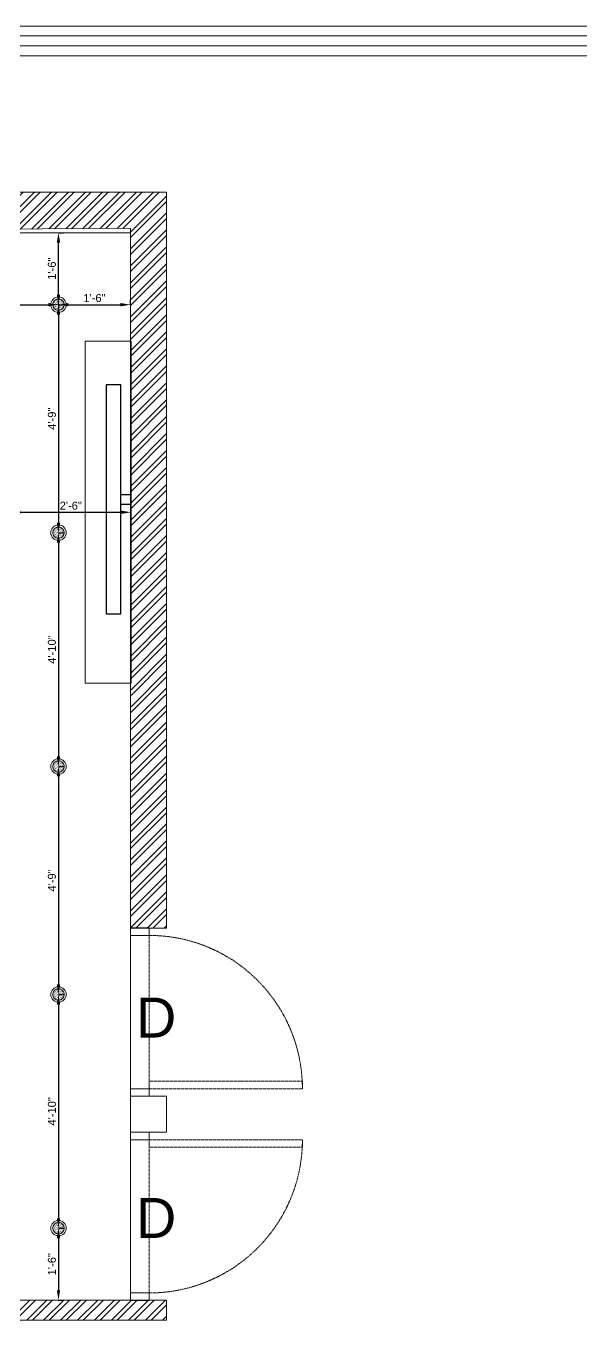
# Model space of a CAD drawing. Header units: inches. Extents: x 213 to 17763, y -4830 to 1802.
# Drawn here: x 6332.1 to 6470.8, y -1036.2 to -710.1 of the extents above; entities that cross this region are included whole.
import ezdxf

# ---------------------------------------------------------------- set-up
doc = ezdxf.new("R2010")
doc.units = ezdxf.units.IN
doc.header["$MEASUREMENT"] = 0
for name, pattern in [('ACAD_ISO02W100', [15, 12, -3]), ('AUDIT_D_060311083008-3', [0]), ('DASHED2', [0.375, 0.25, -0.125]), ('HIDDEN', [0.375, 0.25, -0.125])]:
    doc.linetypes.add(name, pattern=pattern)
for name, color, linetype in [('.', 30, 'Continuous'), ('6.text', 6, 'Continuous'), ('A-DOOR', 251, 'AUDIT_D_060311083008-3'), ('A-Door-Frame', 1, 'Continuous'), ('A-Door-Swing', 8, 'HIDDEN'), ('furn', 28, 'Continuous'), ('PDF2_0', 7, 'Continuous')]:
    doc.layers.add(name, color=color, linetype=linetype)
doc.layers.add('PDF2_MK. KITCHEN ESSENTAILS', color=7, linetype='Continuous', true_color=0x767676)
doc.layers.add('ROD', color=7, linetype='Continuous', lineweight=9)
doc.styles.add('Arial', font='arial.ttf', dxfattribs={"height": 10})
doc.styles.get("Standard").update_dxf_attribs({"font": 'arial.ttf'})
doc.dimstyles.new('ISO-25', dxfattribs={"dimtxt": 4.5, "dimasz": 2.5, "dimexe": 1.25, "dimexo": 0.625, "dimtad": 1, "dimdec": 0, "dimlunit": 4, "dimtxsty": 'Standard', "dimcen": 2.5, "dimadec": 0, "dimazin": 0, "dimtfac": 1, "dimtdec": 0, "dimtmove": 0, "dimatfit": 3, "dimfxl": 1, "dimarcsym": 0})

# ---------------------------------------------------------------- blocks, each defined once
blk = doc.blocks.new('etruyteu')
at = {"layer": 'furn', "color": 254}
for p, q in [((46569.76, -93185.41), (46569.76, -93137.7)), ((46569.76, -93137.7), (46572.79, -93137.7)), ((46572.79, -93137.7), (46572.79, -93185.41)), ((46569.76, -93160.55), (46567.74, -93160.55)), ((46567.74, -93160.55), (46567.74, -93162.57)), ((46569.76, -93162.57), (46567.74, -93162.57)), ((46572.79, -93185.41), (46569.76, -93185.41))]:
    blk.add_line(p, q, dxfattribs=at)
blk = doc.blocks.new('*U34')
at = {"layer": 'A-Door-Frame', "lineweight": 5}
for p, q in [((0, -100), (0, 0)), ((900, -100), (900, 0))]:
    blk.add_line(p, q, dxfattribs=at)
for points in [[(0, -100), (40, -100), (40, 0), (0, 0)], [(900, -100), (860, -100), (860, 0), (900, 0)]]:
    blk.add_lwpolyline(points, dxfattribs=at)
at = {"layer": 'A-Door-Swing', "linetype": 'DASHED2', "lineweight": 5}
blk.add_line((47.3, 0), (867.3, 0), dxfattribs=at)
blk.add_lwpolyline([(40, 0), (40, 820), (80, 820), (80, 0)], close=True, dxfattribs=at)
blk.add_arc((40, 0), 820, 360, 90, dxfattribs=at)
blk = doc.blocks.new('*D695')
at = {"color": 0, "linetype": 'ACAD_ISO02W100', "lineweight": -2, "transparency": 16777216}
for p, q in [((6275.2, -779.72), (6275.2, -778.47)), ((6340.19, -779.72), (6340.19, -778.47))]:
    blk.add_line(p, q, dxfattribs=at)
at = {"color": 0, "linetype": 'AUDIT_D_060311083008-3', "lineweight": -2, "transparency": 16777216}
blk.add_line((6277.7, -779.72), (6337.69, -779.72), dxfattribs=at)
at = {"color": 0, "transparency": 16777216}
for points in [[(6277.7, -779.3), (6277.7, -780.13), (6275.2, -779.72)], [(6337.69, -779.3), (6337.69, -780.13), (6340.19, -779.72)]]:
    blk.add_solid(points, dxfattribs=at)
at = {"layer": 'Defpoints', "color": 0, "transparency": 16777216}
for p in [(6275.2, -779.72), (6340.19, -779.72), (6340.19, -779.72)]:
    blk.add_point(p, dxfattribs=at)
at = {"color": 0, "lineweight": 5, "transparency": 16777216, "insert": (6307.7, -778.08), "char_height": 2, "attachment_point": 5}
blk.add_mtext('5\'-5"', dxfattribs=at)
blk = doc.blocks.new('*D696')
at = {"color": 0, "linetype": 'ACAD_ISO02W100', "lineweight": -2, "transparency": 16777216}
for p, q in [((6340.19, -779.72), (6341.44, -779.72)), ((6340.19, -836.72), (6341.44, -836.72))]:
    blk.add_line(p, q, dxfattribs=at)
at = {"color": 0, "linetype": 'AUDIT_D_060311083008-3', "lineweight": -2, "transparency": 16777216}
blk.add_line((6340.19, -782.22), (6340.19, -834.22), dxfattribs=at)
at = {"color": 0, "transparency": 16777216}
for points in [[(6339.77, -782.22), (6340.61, -782.22), (6340.19, -779.72)], [(6339.77, -834.22), (6340.61, -834.22), (6340.19, -836.72)]]:
    blk.add_solid(points, dxfattribs=at)
at = {"layer": 'Defpoints', "color": 0, "transparency": 16777216}
for p in [(6340.19, -779.72), (6340.19, -836.72), (6340.19, -836.72)]:
    blk.add_point(p, dxfattribs=at)
at = {"color": 0, "lineweight": 5, "transparency": 16777216, "insert": (6338.55, -808.22), "char_height": 2, "attachment_point": 5, "rotation": 90}
blk.add_mtext('4\'-9"', dxfattribs=at)
blk = doc.blocks.new('*D697')
at = {"color": 0, "linetype": 'ACAD_ISO02W100', "lineweight": -2, "transparency": 16777216}
for p, q in [((6340.19, -836.72), (6341.44, -836.72)), ((6340.19, -895.15), (6341.44, -895.15))]:
    blk.add_line(p, q, dxfattribs=at)
at = {"color": 0, "linetype": 'AUDIT_D_060311083008-3', "lineweight": -2, "transparency": 16777216}
blk.add_line((6340.19, -839.22), (6340.19, -892.65), dxfattribs=at)
at = {"color": 0, "transparency": 16777216}
for points in [[(6339.77, -839.22), (6340.61, -839.22), (6340.19, -836.72)], [(6339.77, -892.65), (6340.61, -892.65), (6340.19, -895.15)]]:
    blk.add_solid(points, dxfattribs=at)
at = {"layer": 'Defpoints', "color": 0, "transparency": 16777216}
for p in [(6340.19, -836.72), (6340.19, -895.15), (6340.19, -895.15)]:
    blk.add_point(p, dxfattribs=at)
at = {"color": 0, "lineweight": 5, "transparency": 16777216, "insert": (6338.55, -865.93), "char_height": 2, "attachment_point": 5, "rotation": 90}
blk.add_mtext('4\'-10"', dxfattribs=at)
blk = doc.blocks.new('*D698')
at = {"color": 0, "linetype": 'ACAD_ISO02W100', "lineweight": -2, "transparency": 16777216}
for p, q in [((6340.19, -895.15), (6341.44, -895.15)), ((6340.19, -952.15), (6341.44, -952.15))]:
    blk.add_line(p, q, dxfattribs=at)
at = {"color": 0, "linetype": 'AUDIT_D_060311083008-3', "lineweight": -2, "transparency": 16777216}
blk.add_line((6340.19, -897.65), (6340.19, -949.65), dxfattribs=at)
at = {"color": 0, "transparency": 16777216}
for points in [[(6339.77, -897.65), (6340.61, -897.65), (6340.19, -895.15)], [(6339.77, -949.65), (6340.61, -949.65), (6340.19, -952.15)]]:
    blk.add_solid(points, dxfattribs=at)
at = {"layer": 'Defpoints', "color": 0, "transparency": 16777216}
for p in [(6340.19, -895.15), (6340.19, -952.15), (6340.19, -952.15)]:
    blk.add_point(p, dxfattribs=at)
at = {"color": 0, "lineweight": 5, "transparency": 16777216, "insert": (6338.55, -923.65), "char_height": 2, "attachment_point": 5, "rotation": 90}
blk.add_mtext('4\'-9"', dxfattribs=at)
blk = doc.blocks.new('*D699')
at = {"color": 0, "linetype": 'ACAD_ISO02W100', "lineweight": -2, "transparency": 16777216}
for p, q in [((6340.19, -952.15), (6341.44, -952.15)), ((6340.19, -1010.57), (6341.44, -1010.57))]:
    blk.add_line(p, q, dxfattribs=at)
at = {"color": 0, "linetype": 'AUDIT_D_060311083008-3', "lineweight": -2, "transparency": 16777216}
blk.add_line((6340.19, -954.65), (6340.19, -1008.07), dxfattribs=at)
at = {"color": 0, "transparency": 16777216}
for points in [[(6339.77, -954.65), (6340.61, -954.65), (6340.19, -952.15)], [(6339.77, -1008.07), (6340.61, -1008.07), (6340.19, -1010.57)]]:
    blk.add_solid(points, dxfattribs=at)
at = {"layer": 'Defpoints', "color": 0, "transparency": 16777216}
for p in [(6340.19, -952.15), (6340.19, -1010.57), (6340.19, -1010.57)]:
    blk.add_point(p, dxfattribs=at)
at = {"color": 0, "lineweight": 5, "transparency": 16777216, "insert": (6338.55, -981.36), "char_height": 2, "attachment_point": 5, "rotation": 90}
blk.add_mtext('4\'-10"', dxfattribs=at)
blk = doc.blocks.new('*D700')
at = {"color": 0, "linetype": 'ACAD_ISO02W100', "lineweight": -2, "transparency": 16777216}
for p, q in [((6340.19, -1010.57), (6341.44, -1010.57)), ((6340.19, -1028.57), (6341.44, -1028.57))]:
    blk.add_line(p, q, dxfattribs=at)
at = {"color": 0, "linetype": 'AUDIT_D_060311083008-3', "lineweight": -2, "transparency": 16777216}
blk.add_line((6340.19, -1013.07), (6340.19, -1026.07), dxfattribs=at)
at = {"color": 0, "transparency": 16777216}
for points in [[(6339.77, -1013.07), (6340.61, -1013.07), (6340.19, -1010.57)], [(6339.77, -1026.07), (6340.61, -1026.07), (6340.19, -1028.57)]]:
    blk.add_solid(points, dxfattribs=at)
at = {"layer": 'Defpoints', "color": 0, "transparency": 16777216}
for p in [(6340.19, -1010.57), (6340.19, -1028.57), (6340.19, -1028.57)]:
    blk.add_point(p, dxfattribs=at)
at = {"color": 0, "lineweight": 5, "transparency": 16777216, "insert": (6338.55, -1019.57), "char_height": 2, "attachment_point": 5, "rotation": 90}
blk.add_mtext('1\'-6"', dxfattribs=at)
blk = doc.blocks.new('*D701')
at = {"color": 0, "linetype": 'ACAD_ISO02W100', "lineweight": -2, "transparency": 16777216}
for p, q in [((6358.19, -779.72), (6358.19, -778.47)), ((6340.19, -779.72), (6340.19, -780.97))]:
    blk.add_line(p, q, dxfattribs=at)
at = {"color": 0, "linetype": 'AUDIT_D_060311083008-3', "lineweight": -2, "transparency": 16777216}
blk.add_line((6342.69, -779.72), (6355.69, -779.72), dxfattribs=at)
at = {"color": 0, "transparency": 16777216}
for points in [[(6342.69, -779.3), (6342.69, -780.13), (6340.19, -779.72)], [(6355.69, -779.3), (6355.69, -780.13), (6358.19, -779.72)]]:
    blk.add_solid(points, dxfattribs=at)
at = {"layer": 'Defpoints', "color": 0, "transparency": 16777216}
for p in [(6340.19, -779.72), (6358.19, -779.72), (6358.19, -779.72)]:
    blk.add_point(p, dxfattribs=at)
at = {"color": 0, "lineweight": 5, "transparency": 16777216, "insert": (6349.19, -778.07), "char_height": 2, "attachment_point": 5}
blk.add_mtext('1\'-6"', dxfattribs=at)
blk = doc.blocks.new('*D703')
at = {"color": 0, "linetype": 'ACAD_ISO02W100', "lineweight": -2, "transparency": 16777216}
for p, q in [((6340.19, -761.72), (6341.44, -761.72)), ((6340.19, -779.72), (6341.44, -779.72))]:
    blk.add_line(p, q, dxfattribs=at)
at = {"color": 0, "linetype": 'AUDIT_D_060311083008-3', "lineweight": -2, "transparency": 16777216}
blk.add_line((6340.19, -777.22), (6340.19, -764.22), dxfattribs=at)
at = {"color": 0, "transparency": 16777216}
for points in [[(6339.77, -764.22), (6340.61, -764.22), (6340.19, -761.72)], [(6339.77, -777.22), (6340.61, -777.22), (6340.19, -779.72)]]:
    blk.add_solid(points, dxfattribs=at)
at = {"layer": 'Defpoints', "color": 0, "transparency": 16777216}
for p in [(6340.19, -761.72), (6340.19, -761.72), (6340.19, -779.72)]:
    blk.add_point(p, dxfattribs=at)
at = {"color": 0, "lineweight": 5, "transparency": 16777216, "insert": (6338.55, -770.72), "char_height": 2, "attachment_point": 5, "rotation": 90}
blk.add_mtext('1\'-6"', dxfattribs=at)
blk = doc.blocks.new('*D706')
at = {"color": 0, "linetype": 'ACAD_ISO02W100', "lineweight": -2, "transparency": 16777216}
for p, q in [((6328.19, -831.63), (6328.19, -830.36)), ((6358.34, -831.61), (6358.34, -830.36))]:
    blk.add_line(p, q, dxfattribs=at)
at = {"color": 0, "linetype": 'AUDIT_D_060311083008-3', "lineweight": -2, "transparency": 16777216}
blk.add_line((6330.69, -831.61), (6355.84, -831.61), dxfattribs=at)
at = {"color": 0, "transparency": 16777216}
for points in [[(6330.69, -831.2), (6330.69, -832.03), (6328.19, -831.61)], [(6355.84, -831.2), (6355.84, -832.03), (6358.34, -831.61)]]:
    blk.add_solid(points, dxfattribs=at)
at = {"layer": 'Defpoints', "color": 0, "transparency": 16777216}
for p in [(6358.34, -831.61), (6358.34, -831.61), (6328.19, -832.25)]:
    blk.add_point(p, dxfattribs=at)
at = {"color": 0, "lineweight": 5, "transparency": 16777216, "insert": (6343.27, -829.97), "char_height": 2, "attachment_point": 5}
blk.add_mtext('2\'-6"', dxfattribs=at)

msp = doc.modelspace()

# ---------------------------------------------------------------- hatches: boundary and pattern name
at = {"layer": '.', "lineweight": 5}
h = msp.add_hatch(dxfattribs=at)
h.set_pattern_fill('ANSI32', color=1, scale=8)
h.set_pattern_definition([(45, (-792.9553, -776.5738), (-2.1213203, 2.1213203), []), (45, (-791.541, -776.5738), (-2.1213203, 2.1213203), [])])
h.paths.add_polyline_path([(6367.19, -751.57), (6313.68, -751.57), (6313.68, -760.92), (6358.19, -760.63), (6358.19, -788.86), (6358.34, -788.86), (6358.34, -874.36), (6358.19, -935.52), (6362.86, -935.52), (6367.19, -935.57)])
h.paths.add_polyline_path([(6192.19, -795.51), (6191.95, -792.9), (6191.78, -791.34), (6191.73, -789.07), (6191.78, -786.8), (6191.95, -785.24), (6192.19, -782.64), (6192.19, -761.72), (6238.71, -760.92), (6238.71, -752.38), (6182.3, -752.76), (6183.19, -885.57), (6183.19, -902.62), (6192.19, -902.62)])
h.paths.add_polyline_path([(6189.19, -987.57), (6192.19, -987.57), (6192.19, -978.57), (6192.19, -944.12), (6183.19, -944.12), (6183.19, -1033.57), (6273.19, -1033.57), (6278.19, -1033.57), (6367.19, -1033.57), (6367.19, -1028.57), (6362.86, -1028.57), (6362.86, -1028.63), (6358.19, -1028.63), (6189.19, -1028.57)])
h.paths.add_polyline_path([(6261.06, -1028.57), (6295.32, -1028.57), (6295.29, -1028.57), (6261.03, -1028.57)], flags=17)
at = {"lineweight": 5}
h = msp.add_hatch(dxfattribs=at)
h.set_pattern_fill('AR-SAND', color=5, scale=0.2)
h.set_pattern_definition([(37.5, (-119599.33845, -239100.8243), (-0.01259867162, 0.3853647538), [0, -0.304, 0, -0.34, 0, -0.325]), (7.5, (-119599.33845, -239100.8243), (0.3539553411, 0.564429213), [0, -0.164, 0, -0.274, 0, -0.105]), (327.5, (-119599.58445, -239100.8243), (0.62282837235, 0.0011318107), [0, -0.1, 0, -0.36, 0, -0.47]), (317.5, (-119599.58445, -239100.8243), (0.6012253209, 0.175535113), [0, -0.05, 0, -0.236, 0, -0.27])])
h.paths.add_polyline_path([(6341.62, -779.72, -1), (6338.76, -779.72, -1)])
h = msp.add_hatch(dxfattribs=at)
h.set_pattern_fill('AR-SAND', color=5, scale=0.2)
h.set_pattern_definition([(37.5, (-119599.33845, -239157.8243), (-0.01259867162, 0.3853647538), [0, -0.304, 0, -0.34, 0, -0.325]), (7.5, (-119599.33845, -239157.8243), (0.3539553411, 0.564429213), [0, -0.164, 0, -0.274, 0, -0.105]), (327.5, (-119599.58445, -239157.8243), (0.62282837235, 0.0011318107), [0, -0.1, 0, -0.36, 0, -0.47]), (317.5, (-119599.58445, -239157.8243), (0.6012253209, 0.175535113), [0, -0.05, 0, -0.236, 0, -0.27])])
h.paths.add_polyline_path([(6341.62, -836.72, -1), (6338.76, -836.72, -1)])
h = msp.add_hatch(dxfattribs=at)
h.set_pattern_fill('AR-SAND', color=5, scale=0.2)
h.set_pattern_definition([(37.5, (-119599.33845, -239216.25256), (-0.01259867162, 0.3853647538), [0, -0.304, 0, -0.34, 0, -0.325]), (7.5, (-119599.33845, -239216.25256), (0.3539553411, 0.564429213), [0, -0.164, 0, -0.274, 0, -0.105]), (327.5, (-119599.58445, -239216.25256), (0.62282837235, 0.0011318107), [0, -0.1, 0, -0.36, 0, -0.47]), (317.5, (-119599.58445, -239216.25256), (0.6012253209, 0.175535113), [0, -0.05, 0, -0.236, 0, -0.27])])
h.paths.add_polyline_path([(6341.62, -895.15, -1), (6338.76, -895.15, -1)])
h = msp.add_hatch(dxfattribs=at)
h.set_pattern_fill('AR-SAND', color=5, scale=0.2)
h.set_pattern_definition([(37.5, (-119599.33845, -239273.25256), (-0.01259867162, 0.3853647538), [0, -0.304, 0, -0.34, 0, -0.325]), (7.5, (-119599.33845, -239273.25256), (0.3539553411, 0.564429213), [0, -0.164, 0, -0.274, 0, -0.105]), (327.5, (-119599.58445, -239273.25256), (0.62282837235, 0.0011318107), [0, -0.1, 0, -0.36, 0, -0.47]), (317.5, (-119599.58445, -239273.25256), (0.6012253209, 0.175535113), [0, -0.05, 0, -0.236, 0, -0.27])])
h.paths.add_polyline_path([(6341.62, -952.15, -1), (6338.76, -952.15, -1)])
h = msp.add_hatch(dxfattribs=at)
h.set_pattern_fill('AR-SAND', color=5, scale=0.2)
h.set_pattern_definition([(37.5, (-119599.33845, -239331.68082), (-0.01259867162, 0.3853647538), [0, -0.304, 0, -0.34, 0, -0.325]), (7.5, (-119599.33845, -239331.6808), (0.3539553411, 0.564429213), [0, -0.164, 0, -0.274, 0, -0.105]), (327.5, (-119599.58445, -239331.68082), (0.62282837235, 0.0011318107), [0, -0.1, 0, -0.36, 0, -0.47]), (317.5, (-119599.58445, -239331.6808), (0.6012253209, 0.175535113), [0, -0.05, 0, -0.236, 0, -0.27])])
h.paths.add_polyline_path([(6341.62, -1010.57, -1), (6338.76, -1010.57, -1)])

# ---------------------------------------------------------------- linework, layer by layer
for p in [(6367.19, -977.57), (6358.19, -986.57)]:
    msp.add_line(p, (6367.19, -986.57), dxfattribs=at)
msp.add_lwpolyline([(6192.21, -761.72), (6358.19, -761.72), (6358.19, -1028.57), (6192.21, -1028.57)], close=True, dxfattribs=at)
at = {"color": 5, "lineweight": 5}
for centre, radius in [((6340.19, -779.72), 1.93), ((6340.19, -779.72), 1.43), ((6340.19, -836.72), 1.93), ((6340.19, -836.72), 1.43), ((6340.19, -895.15), 1.93), ((6340.19, -895.15), 1.43), ((6340.19, -952.15), 1.93), ((6340.19, -952.15), 1.43), ((6340.19, -1010.57), 1.93), ((6340.19, -1010.57), 1.43)]:
    msp.add_circle(centre, radius, dxfattribs=at)
at = {"layer": 'PDF2_0', "lineweight": 5}
msp.add_lwpolyline([(6752.67, -1292.57), (6080.53, -1292.57), (6080.53, -710.08), (6902.03, -710.08), (6902.03, -1143.22, -0.414214)], format="xyb", close=True, dxfattribs=at)
for points in [[(6752.67, -1290.1), (6083, -1290.1), (6083, -712.55), (6899.56, -712.55), (6899.56, -1143.22, -0.414214), (6752.67, -1290.1)], [(6752.67, -1287.61), (6085.49, -1287.61), (6085.49, -715.04), (6897.07, -715.04), (6897.07, -1143.22, -0.414214), (6752.67, -1287.61)]]:
    msp.add_lwpolyline(points, format="xyb", dxfattribs=at)
msp.add_lwpolyline([(6087.98, -717.53), (6757.41, -717.53), (6757.41, -1269.45), (6087.98, -1269.45)], close=True, dxfattribs=at)
at = {"layer": 'PDF2_MK. KITCHEN ESSENTAILS', "lineweight": 5}
msp.add_lwpolyline([(6087.98, -1269.45), (6757.41, -1269.45), (6757.41, -717.53), (6087.98, -717.53)], close=True, dxfattribs=at)
at = {"layer": 'ROD', "lineweight": 5}
for p, q in [((6367.19, -751.57), (6313.68, -751.57)), ((6367.19, -935.57), (6367.19, -751.57)), ((6313.68, -760.92), (6358.19, -760.63)), ((6358.19, -760.63), (6358.19, -935.57)), ((6358.19, -935.57), (6367.19, -935.57)), ((6358.19, -977.57), (6358.19, -986.57)), ((6367.19, -977.57), (6358.19, -977.57)), ((6189.19, -1028.57), (6367.19, -1028.57)), ((6358.19, -1028.57), (6367.19, -1028.57)), ((6367.19, -1033.57), (6367.19, -1028.57)), ((6278.19, -1033.57), (6367.19, -1033.57))]:
    msp.add_line(p, q, dxfattribs=at)
at = {"layer": 'ROD', "color": 254, "lineweight": 5}
msp.add_lwpolyline([(6358.34, -874.36), (6358.34, -788.86), (6346.87, -788.86), (6346.87, -874.36)], close=True, dxfattribs=at)
at = {"layer": 'ROD', "lineweight": 5}
msp.add_lwpolyline([(6358.19, -1033.57), (6367.19, -1033.57)], dxfattribs=at)

# ---------------------------------------------------------------- block references
at = {"layer": 'A-DOOR', "lineweight": 5, "yscale": 0.04672722581929388, "zscale": 0.04672722581929388, "rotation": 270}
for p, xscale in [((6362.86, -977.57), -0.04672722581929388), ((6362.86, -986.57), 0.04672722581929388)]:
    msp.add_blockref('*U34', p, dxfattribs=dict(at, xscale=xscale))
at = {"layer": 'ROD', "color": 254, "lineweight": 5, "xscale": -1.2, "yscale": 1.2, "zscale": 1.2}
msp.add_blockref('etruyteu', (62239.48, 110965.51), dxfattribs=at)

# ---------------------------------------------------------------- texts
at = {"layer": '6.text', "lineweight": 5, "char_height": 10, "attachment_point": 1, "style": 'Arial'}
for insert in [(6359.56, -952.91), (6359.56, -1003)]:
    msp.add_mtext_dynamic_manual_height_columns('D', width=9, gutter_width=45, heights=[0], dxfattribs=dict(at, insert=insert))

# ---------------------------------------------------------------- dimensions: what is measured, and where the dimension line sits
at = {"lineweight": 5}
for base, p1, p2, picture, middle in [((6340.19, -761.72), (6340.19, -779.72), (6340.19, -761.72), '*D703', (6338.55, -770.72)), ((6340.19, -836.72), (6340.19, -779.72), (6340.19, -836.72), '*D696', (6338.55, -808.22)), ((6340.19, -895.15), (6340.19, -836.72), (6340.19, -895.15), '*D697', (6338.55, -865.93)), ((6340.19, -952.15), (6340.19, -895.15), (6340.19, -952.15), '*D698', (6338.55, -923.65)), ((6340.19, -1010.57), (6340.19, -952.15), (6340.19, -1010.57), '*D699', (6338.55, -981.36)), ((6340.19, -1028.57), (6340.19, -1010.57), (6340.19, -1028.57), '*D700', (6338.55, -1019.57))]:
    dim = msp.add_linear_dim(base=base, p1=p1, p2=p2, angle=90, dimstyle='ISO-25', override={"dimtxt": 2, "dimtmove": 1, "dimfxl": 2, "dimfxlon": 1, "dimarcsym": 2}, dxfattribs=at)
    dim.commit()
    dim.dimension.update_dxf_attribs({"geometry": picture, "text_midpoint": middle})
for base, p1, p2, picture, middle in [((6340.19, -779.72), (6275.2, -779.72), (6340.19, -779.72), '*D695', (6307.7, -778.08)), ((6358.19, -779.72), (6340.19, -779.72), (6358.19, -779.72), '*D701', (6349.19, -778.07)), ((6358.34, -831.61), (6328.19, -832.25), (6358.34, -831.61), '*D706', (6343.27, -829.97))]:
    dim = msp.add_linear_dim(base=base, p1=p1, p2=p2, dimstyle='ISO-25', override={"dimtxt": 2, "dimtmove": 1, "dimfxl": 2, "dimfxlon": 1, "dimarcsym": 2}, dxfattribs=at)
    dim.commit()
    dim.dimension.update_dxf_attribs({"geometry": picture, "text_midpoint": middle})

doc.saveas('drawing.dxf')
